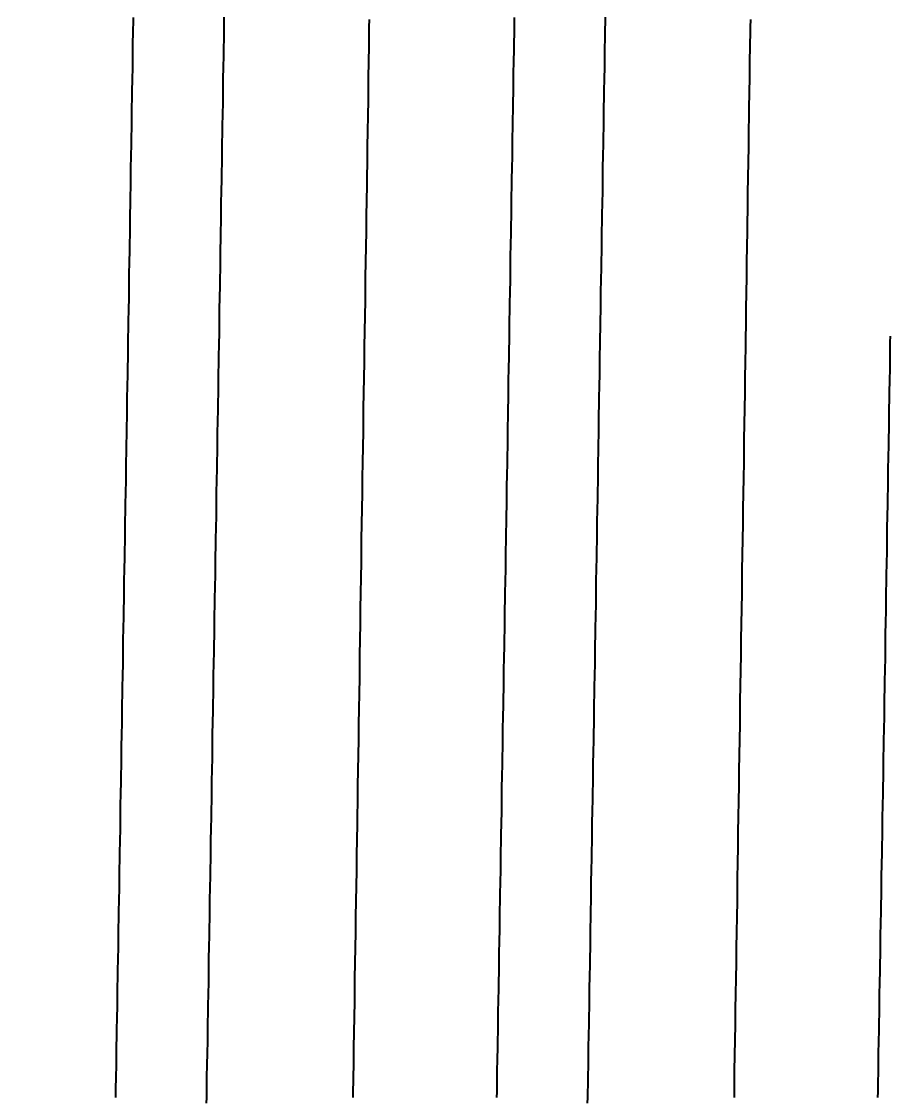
# Model space of a CAD drawing. Header units: millimetres. Extents: x 0 to 3800, y -67 to 2530.
# Drawn here: x 2218.597 to 2222.108, y 1558.286 to 1562.635 of the extents above; entities that cross this region are included whole.
import ezdxf

# ---------------------------------------------------------------- set-up
doc = ezdxf.new("R2010")
doc.units = ezdxf.units.MM
doc.layers.add('내부선 및 부속', color=4, linetype='Continuous')
doc.layers.add('치수선', color=7, linetype='Continuous')
doc.styles.add('____', font='')
doc.styles.get('____').set_extended_font_data('굴림')
doc.dimstyles.new('MSADIM', dxfattribs={"dimtxt": 33, "dimasz": 17, "dimexe": 10, "dimexo": 7.5, "dimgap": 10, "dimtad": 0, "dimtih": 1, "dimtoh": 1, "dimdec": 0, "dimzin": 1, "dimdsep": 46, "dimtxsty": '____', "dimcen": 11.25, "dimadec": 0, "dimazin": 0, "dimtfac": 1, "dimtdec": 0, "dimtix": 1, "dimtmove": 0, "dimatfit": 3, "dimfxl": 1, "dimtolj": 1, "dimtzin": 1, "dimarcsym": 0})

# ---------------------------------------------------------------- blocks, each defined once
blk = doc.blocks.new('*D47')
at = {"layer": '치수선', "color": 0, "linetype": 'Continuous', "lineweight": -2, "transparency": 16777216}
for p, q in [((2249.9547, 1877.9392), (2082.4547, 1877.9392)), ((2092.4547, 1860.9392), (2092.4547, 1705.7554)), ((2092.4547, 1504.9392), (2092.4547, 1660.123)), ((2249.9547, 1487.9392), (2082.4547, 1487.9392))]:
    blk.add_line(p, q, dxfattribs=at)
at = {"layer": '치수선', "color": 0, "linetype": 'Continuous', "transparency": 16777216}
for points in [[(2089.6213, 1860.9392), (2095.288, 1860.9392), (2092.4547, 1877.9392)], [(2089.6213, 1504.9392), (2095.288, 1504.9392), (2092.4547, 1487.9392)]]:
    blk.add_solid(points, dxfattribs=at)
at = {"layer": '치수선', "color": 0, "linetype": 'Continuous', "transparency": 16777216, "insert": (2092.4547, 1682.9392), "char_height": 25, "attachment_point": 5, "style": '____'}
blk.add_mtext('\\A1;390', dxfattribs=at)

msp = doc.modelspace()

# ---------------------------------------------------------------- linework, layer by layer
at = {"layer": '내부선 및 부속', "linetype": 'Continuous', "flags": 128}
for points in [[(2218.9785, 1558.2852), (2218.9785, 1558.3092), (2218.9785, 1558.3322), (2218.9795, 1558.3562), (2218.9795, 1558.3802), (2218.9805, 1558.4042), (2218.9805, 1558.4282), (2218.9805, 1558.4522), (2218.9815, 1558.4762), (2218.9815, 1558.5002), (2218.9825, 1558.5232), (2218.9825, 1558.5472), (2218.9825, 1558.5712), (2218.9835, 1558.5952), (2218.9835, 1558.6192), (2218.9845, 1558.6432), (2218.9845, 1558.6672), (2218.9845, 1558.6902), (2218.9855, 1558.7142), (2218.9855, 1558.7382), (2218.9865, 1558.7622), (2218.9865, 1558.7862), (2218.9865, 1558.8102), (2218.9875, 1558.8342), (2218.9875, 1558.8572), (2218.9885, 1558.8812), (2218.9885, 1558.9052), (2218.9885, 1558.9292), (2218.9895, 1558.9532), (2218.9895, 1558.9772), (2218.9905, 1559.0012), (2218.9905, 1559.0252), (2218.9905, 1559.0482), (2218.9915, 1559.0722), (2218.9915, 1559.0962), (2218.9925, 1559.1202), (2218.9925, 1559.1442), (2218.9925, 1559.1682), (2218.9935, 1559.1922), (2218.9935, 1559.2152), (2218.9945, 1559.2392), (2218.9945, 1559.2632), (2218.9945, 1559.2872), (2218.9955, 1559.3112), (2218.9955, 1559.3352), (2218.9965, 1559.3592), (2218.9965, 1559.3832), (2218.9965, 1559.4062), (2218.9975, 1559.4302), (2218.9975, 1559.4542), (2218.9975, 1559.4782), (2218.9985, 1559.5022), (2218.9985, 1559.5262), (2218.9995, 1559.5502), (2218.9995, 1559.5732), (2218.9995, 1559.5972), (2219.0005, 1559.6212), (2219.0005, 1559.6212), (2219.0005, 1559.6452), (2219.0015, 1559.6692), (2219.0015, 1559.6932), (2219.0015, 1559.7172), (2219.0025, 1559.7402), (2219.0025, 1559.7642), (2219.0035, 1559.7882), (2219.0035, 1559.8122), (2219.0035, 1559.8362), (2219.0045, 1559.8602), (2219.0045, 1559.8842), (2219.0055, 1559.9082), (2219.0055, 1559.9312), (2219.0055, 1559.9552), (2219.0065, 1559.9792), (2219.0065, 1560.0032), (2219.0075, 1560.0272), (2219.0075, 1560.0512), (2219.0075, 1560.0752), (2219.0085, 1560.0982), (2219.0085, 1560.1222), (2219.0085, 1560.1462), (2219.0095, 1560.1702), (2219.0095, 1560.1942), (2219.0105, 1560.2182), (2219.0105, 1560.2422), (2219.0105, 1560.2662), (2219.0115, 1560.2892), (2219.0115, 1560.3132), (2219.0125, 1560.3372), (2219.0125, 1560.3612), (2219.0125, 1560.3852), (2219.0135, 1560.4092), (2219.0135, 1560.4332), (2219.0145, 1560.4562), (2219.0145, 1560.4802), (2219.0145, 1560.5042), (2219.0155, 1560.5282), (2219.0155, 1560.5522), (2219.0155, 1560.5762), (2219.0165, 1560.6002), (2219.0165, 1560.6232), (2219.0175, 1560.6472), (2219.0175, 1560.6712), (2219.0175, 1560.6952), (2219.0185, 1560.7192), (2219.0185, 1560.7432), (2219.0195, 1560.7672), (2219.0195, 1560.7912), (2219.0195, 1560.8142), (2219.0205, 1560.8382), (2219.0205, 1560.8622), (2219.0215, 1560.8862), (2219.0215, 1560.9102), (2219.0215, 1560.9342), (2219.0225, 1560.9582), (2219.0225, 1560.9812), (2219.0225, 1561.0052), (2219.0235, 1561.0292), (2219.0235, 1561.0532), (2219.0245, 1561.0772), (2219.0245, 1561.1012), (2219.0245, 1561.1252), (2219.0255, 1561.1492), (2219.0255, 1561.1722), (2219.0265, 1561.1962), (2219.0265, 1561.2202), (2219.0265, 1561.2442), (2219.0275, 1561.2682), (2219.0275, 1561.2922), (2219.0275, 1561.3162), (2219.0285, 1561.3392), (2219.0285, 1561.3632), (2219.0295, 1561.3872), (2219.0295, 1561.4112), (2219.0295, 1561.4352), (2219.0305, 1561.4592), (2219.0305, 1561.4832), (2219.0315, 1561.5062), (2219.0315, 1561.5302), (2219.0315, 1561.5542), (2219.0325, 1561.5782), (2219.0325, 1561.6022), (2219.0325, 1561.6262), (2219.0335, 1561.6502), (2219.0335, 1561.6742), (2219.0345, 1561.6972), (2219.0345, 1561.7212), (2219.0345, 1561.7452), (2219.0355, 1561.7692), (2219.0355, 1561.7932), (2219.0365, 1561.8172), (2219.0365, 1561.8412), (2219.0365, 1561.8642), (2219.0375, 1561.8882), (2219.0375, 1561.9122), (2219.0375, 1561.9362), (2219.0385, 1561.9602), (2219.0385, 1561.9842), (2219.0395, 1562.0082), (2219.0395, 1562.0082), (2219.0395, 1562.0322), (2219.0395, 1562.0552), (2219.0405, 1562.0792), (2219.0405, 1562.1032), (2219.0415, 1562.1272), (2219.0415, 1562.1512), (2219.0415, 1562.1752), (2219.0425, 1562.1992), (2219.0425, 1562.2222), (2219.0425, 1562.2462), (2219.0435, 1562.2702), (2219.0435, 1562.2942), (2219.0445, 1562.3182), (2219.0445, 1562.3422), (2219.0445, 1562.3662), (2219.0455, 1562.3892), (2219.0455, 1562.4132), (2219.0465, 1562.4372), (2219.0465, 1562.4612), (2219.0465, 1562.4852), (2219.0475, 1562.5092), (2219.0475, 1562.5332), (2219.0475, 1562.5572), (2219.0485, 1562.5802), (2219.0485, 1562.6042), (2219.0495, 1562.6282), (2219.0495, 1562.6522)], [(2219.3445, 1558.2622), (2219.3455, 1558.2862), (2219.3455, 1558.3102), (2219.3465, 1558.3342), (2219.3465, 1558.3582), (2219.3465, 1558.3812), (2219.3475, 1558.4052), (2219.3475, 1558.4292), (2219.3485, 1558.4532), (2219.3485, 1558.4772), (2219.3495, 1558.5012), (2219.3495, 1558.5252), (2219.3495, 1558.5482), (2219.3505, 1558.5722), (2219.3505, 1558.5962), (2219.3515, 1558.6202), (2219.3515, 1558.6442), (2219.3515, 1558.6682), (2219.3525, 1558.6922), (2219.3525, 1558.7162), (2219.3535, 1558.7392), (2219.3535, 1558.7632), (2219.3535, 1558.7872), (2219.3545, 1558.8112), (2219.3545, 1558.8352), (2219.3545, 1558.8592), (2219.3555, 1558.8832), (2219.3555, 1558.9062), (2219.3565, 1558.9302), (2219.3565, 1558.9542), (2219.3565, 1558.9782), (2219.3575, 1559.0022), (2219.3575, 1559.0262), (2219.3585, 1559.0502), (2219.3585, 1559.0742), (2219.3585, 1559.0972), (2219.3595, 1559.1212), (2219.3595, 1559.1452), (2219.3605, 1559.1692), (2219.3605, 1559.1932), (2219.3605, 1559.2172), (2219.3615, 1559.2412), (2219.3615, 1559.2642), (2219.3625, 1559.2882), (2219.3625, 1559.3122), (2219.3625, 1559.3362), (2219.3635, 1559.3602), (2219.3635, 1559.3842), (2219.3645, 1559.4082), (2219.3645, 1559.4312), (2219.3645, 1559.4552), (2219.3655, 1559.4792), (2219.3655, 1559.5032), (2219.3665, 1559.5272), (2219.3665, 1559.5512), (2219.3665, 1559.5752), (2219.3675, 1559.5992), (2219.3675, 1559.5992), (2219.3675, 1559.6222), (2219.3685, 1559.6462), (2219.3685, 1559.6702), (2219.3685, 1559.6942), (2219.3695, 1559.7182), (2219.3695, 1559.7422), (2219.3695, 1559.7662), (2219.3705, 1559.7892), (2219.3705, 1559.8132), (2219.3715, 1559.8372), (2219.3715, 1559.8612), (2219.3715, 1559.8852), (2219.3725, 1559.9092), (2219.3725, 1559.9332), (2219.3735, 1559.9572), (2219.3735, 1559.9802), (2219.3735, 1560.0042), (2219.3745, 1560.0282), (2219.3745, 1560.0522), (2219.3755, 1560.0762), (2219.3755, 1560.1002), (2219.3755, 1560.1242), (2219.3765, 1560.1472), (2219.3765, 1560.1712), (2219.3775, 1560.1952), (2219.3775, 1560.2192), (2219.3775, 1560.2432), (2219.3785, 1560.2672), (2219.3785, 1560.2912), (2219.3785, 1560.3142), (2219.3795, 1560.3382), (2219.3795, 1560.3622), (2219.3805, 1560.3862), (2219.3805, 1560.4102), (2219.3805, 1560.4342), (2219.3815, 1560.4582), (2219.3815, 1560.4822), (2219.3825, 1560.5052), (2219.3825, 1560.5292), (2219.3825, 1560.5532), (2219.3835, 1560.5772), (2219.3835, 1560.6012), (2219.3845, 1560.6252), (2219.3845, 1560.6492), (2219.3845, 1560.6722), (2219.3855, 1560.6962), (2219.3855, 1560.7202), (2219.3855, 1560.7442), (2219.3865, 1560.7682), (2219.3865, 1560.7922), (2219.3875, 1560.8162), (2219.3875, 1560.8402), (2219.3875, 1560.8632), (2219.3885, 1560.8872), (2219.3885, 1560.9112), (2219.3895, 1560.9352), (2219.3895, 1560.9592), (2219.3895, 1560.9832), (2219.3905, 1561.0072), (2219.3905, 1561.0302), (2219.3915, 1561.0542), (2219.3915, 1561.0782), (2219.3915, 1561.1022), (2219.3925, 1561.1262), (2219.3925, 1561.1502), (2219.3925, 1561.1742), (2219.3935, 1561.1972), (2219.3935, 1561.2212), (2219.3945, 1561.2452), (2219.3945, 1561.2692), (2219.3945, 1561.2932), (2219.3955, 1561.3172), (2219.3955, 1561.3412), (2219.3965, 1561.3652), (2219.3965, 1561.3882), (2219.3965, 1561.4122), (2219.3975, 1561.4362), (2219.3975, 1561.4602), (2219.3975, 1561.4842), (2219.3985, 1561.5082), (2219.3985, 1561.5322), (2219.3995, 1561.5552), (2219.3995, 1561.5792), (2219.3995, 1561.6032), (2219.4005, 1561.6272), (2219.4005, 1561.6512), (2219.4015, 1561.6752), (2219.4015, 1561.6992), (2219.4015, 1561.7232), (2219.4025, 1561.7462), (2219.4025, 1561.7702), (2219.4025, 1561.7942), (2219.4035, 1561.8182), (2219.4035, 1561.8422), (2219.4045, 1561.8662), (2219.4045, 1561.8902), (2219.4045, 1561.9132), (2219.4055, 1561.9372), (2219.4055, 1561.9612), (2219.4065, 1561.9852), (2219.4065, 1561.9852), (2219.4065, 1562.0092), (2219.4065, 1562.0332), (2219.4075, 1562.0572), (2219.4075, 1562.0802), (2219.4075, 1562.1042), (2219.4085, 1562.1282), (2219.4085, 1562.1522), (2219.4095, 1562.1762), (2219.4095, 1562.2002), (2219.4095, 1562.2242), (2219.4105, 1562.2482), (2219.4105, 1562.2712), (2219.4115, 1562.2952), (2219.4115, 1562.3192), (2219.4115, 1562.3432), (2219.4125, 1562.3672), (2219.4125, 1562.3912), (2219.4125, 1562.4152), (2219.4135, 1562.4382), (2219.4135, 1562.4622), (2219.4145, 1562.4862), (2219.4145, 1562.5102), (2219.4145, 1562.5342), (2219.4155, 1562.5582), (2219.4155, 1562.5822), (2219.4165, 1562.6062), (2219.4165, 1562.6292), (2219.4165, 1562.6532)], [(2219.9375, 1558.2852), (2219.9375, 1558.3162), (2219.9385, 1558.3472), (2219.9385, 1558.3782), (2219.9395, 1558.4092), (2219.9395, 1558.4402), (2219.9405, 1558.4712), (2219.9405, 1558.5022), (2219.9415, 1558.5342), (2219.9415, 1558.5652), (2219.9425, 1558.5962), (2219.9425, 1558.6272), (2219.9435, 1558.6582), (2219.9435, 1558.6892), (2219.9435, 1558.7202), (2219.9445, 1558.7522), (2219.9445, 1558.7832), (2219.9455, 1558.8142), (2219.9455, 1558.8452), (2219.9465, 1558.8762), (2219.9465, 1558.9072), (2219.9475, 1558.9382), (2219.9475, 1558.9692), (2219.9475, 1558.9692), (2219.9485, 1559.0012), (2219.9485, 1559.0322), (2219.9495, 1559.0632), (2219.9495, 1559.0942), (2219.9505, 1559.1252), (2219.9505, 1559.1562), (2219.9515, 1559.1872), (2219.9515, 1559.2192), (2219.9525, 1559.2502), (2219.9525, 1559.2812), (2219.9535, 1559.3122), (2219.9535, 1559.3432), (2219.9545, 1559.3742), (2219.9545, 1559.4052), (2219.9545, 1559.4362), (2219.9555, 1559.4682), (2219.9555, 1559.4992), (2219.9565, 1559.5302), (2219.9565, 1559.5612), (2219.9575, 1559.5922), (2219.9575, 1559.6232), (2219.9585, 1559.6542), (2219.9585, 1559.6862), (2219.9595, 1559.7172), (2219.9595, 1559.7482), (2219.9605, 1559.7792), (2219.9605, 1559.8102), (2219.9615, 1559.8412), (2219.9615, 1559.8722), (2219.9625, 1559.9042), (2219.9625, 1559.9352), (2219.9635, 1559.9662), (2219.9635, 1559.9972), (2219.9635, 1560.0282), (2219.9645, 1560.0592), (2219.9645, 1560.0902), (2219.9655, 1560.1212), (2219.9655, 1560.1532), (2219.9665, 1560.1842), (2219.9665, 1560.2152), (2219.9675, 1560.2462), (2219.9675, 1560.2772), (2219.9685, 1560.3082), (2219.9685, 1560.3392), (2219.9695, 1560.3712), (2219.9695, 1560.4022), (2219.9705, 1560.4332), (2219.9705, 1560.4642), (2219.9715, 1560.4952), (2219.9715, 1560.5262), (2219.9715, 1560.5572), (2219.9725, 1560.5882), (2219.9725, 1560.6202), (2219.9735, 1560.6512), (2219.9735, 1560.6822), (2219.9745, 1560.7132), (2219.9745, 1560.7442), (2219.9755, 1560.7752), (2219.9755, 1560.8062), (2219.9765, 1560.8382), (2219.9765, 1560.8692), (2219.9775, 1560.9002), (2219.9775, 1560.9312), (2219.9785, 1560.9622), (2219.9785, 1560.9932), (2219.9795, 1561.0242), (2219.9795, 1561.0552), (2219.9795, 1561.0872), (2219.9805, 1561.1182), (2219.9805, 1561.1492), (2219.9815, 1561.1802), (2219.9815, 1561.2112), (2219.9825, 1561.2422), (2219.9825, 1561.2732), (2219.9835, 1561.3052), (2219.9835, 1561.3362), (2219.9845, 1561.3672), (2219.9845, 1561.3982), (2219.9855, 1561.4292), (2219.9855, 1561.4602), (2219.9865, 1561.4912), (2219.9865, 1561.5222), (2219.9865, 1561.5542), (2219.9875, 1561.5852), (2219.9875, 1561.6162), (2219.9885, 1561.6472), (2219.9885, 1561.6782), (2219.9895, 1561.7092), (2219.9895, 1561.7402), (2219.9905, 1561.7722), (2219.9905, 1561.8032), (2219.9915, 1561.8342), (2219.9915, 1561.8652), (2219.9925, 1561.8962), (2219.9925, 1561.9272), (2219.9935, 1561.9582), (2219.9935, 1561.9892), (2219.9935, 1562.0212), (2219.9945, 1562.0522), (2219.9945, 1562.0832), (2219.9945, 1562.0832), (2219.9955, 1562.1142), (2219.9955, 1562.1452), (2219.9965, 1562.1762), (2219.9965, 1562.2072), (2219.9975, 1562.2392), (2219.9975, 1562.2702), (2219.9985, 1562.3012), (2219.9985, 1562.3322), (2219.9995, 1562.3632), (2219.9995, 1562.3942), (2219.9995, 1562.4252), (2220.0005, 1562.4562), (2220.0005, 1562.4882), (2220.0015, 1562.5192), (2220.0015, 1562.5502), (2220.0025, 1562.5812), (2220.0025, 1562.6122), (2220.0035, 1562.6432)], [(2220.5175, 1558.2852), (2220.5185, 1558.3092), (2220.5185, 1558.3322), (2220.5195, 1558.3562), (2220.5195, 1558.3802), (2220.5195, 1558.4042), (2220.5205, 1558.4282), (2220.5205, 1558.4522), (2220.5215, 1558.4762), (2220.5215, 1558.5002), (2220.5215, 1558.5232), (2220.5225, 1558.5472), (2220.5225, 1558.5712), (2220.5235, 1558.5952), (2220.5235, 1558.6192), (2220.5235, 1558.6432), (2220.5245, 1558.6672), (2220.5245, 1558.6902), (2220.5255, 1558.7142), (2220.5255, 1558.7382), (2220.5255, 1558.7622), (2220.5265, 1558.7862), (2220.5265, 1558.8102), (2220.5275, 1558.8342), (2220.5275, 1558.8572), (2220.5275, 1558.8812), (2220.5285, 1558.9052), (2220.5285, 1558.9292), (2220.5295, 1558.9532), (2220.5295, 1558.9772), (2220.5295, 1559.0012), (2220.5305, 1559.0252), (2220.5305, 1559.0482), (2220.5315, 1559.0722), (2220.5315, 1559.0962), (2220.5315, 1559.1202), (2220.5325, 1559.1442), (2220.5325, 1559.1682), (2220.5335, 1559.1922), (2220.5335, 1559.2152), (2220.5335, 1559.2392), (2220.5345, 1559.2632), (2220.5345, 1559.2872), (2220.5355, 1559.3112), (2220.5355, 1559.3352), (2220.5355, 1559.3592), (2220.5365, 1559.3832), (2220.5365, 1559.4062), (2220.5375, 1559.4302), (2220.5375, 1559.4542), (2220.5375, 1559.4782), (2220.5385, 1559.5022), (2220.5385, 1559.5262), (2220.5385, 1559.5502), (2220.5395, 1559.5732), (2220.5395, 1559.5972), (2220.5405, 1559.6212), (2220.5405, 1559.6212), (2220.5405, 1559.6452), (2220.5405, 1559.6692), (2220.5415, 1559.6932), (2220.5415, 1559.7172), (2220.5425, 1559.7402), (2220.5425, 1559.7642), (2220.5425, 1559.7882), (2220.5435, 1559.8122), (2220.5435, 1559.8362), (2220.5445, 1559.8602), (2220.5445, 1559.8842), (2220.5445, 1559.9082), (2220.5455, 1559.9312), (2220.5455, 1559.9552), (2220.5465, 1559.9792), (2220.5465, 1560.0032), (2220.5465, 1560.0272), (2220.5475, 1560.0512), (2220.5475, 1560.0752), (2220.5485, 1560.0982), (2220.5485, 1560.1222), (2220.5485, 1560.1462), (2220.5495, 1560.1702), (2220.5495, 1560.1942), (2220.5495, 1560.2182), (2220.5505, 1560.2422), (2220.5505, 1560.2662), (2220.5515, 1560.2892), (2220.5515, 1560.3132), (2220.5515, 1560.3372), (2220.5525, 1560.3612), (2220.5525, 1560.3852), (2220.5535, 1560.4092), (2220.5535, 1560.4332), (2220.5535, 1560.4562), (2220.5545, 1560.4802), (2220.5545, 1560.5042), (2220.5555, 1560.5282), (2220.5555, 1560.5522), (2220.5555, 1560.5762), (2220.5565, 1560.6002), (2220.5565, 1560.6232), (2220.5565, 1560.6472), (2220.5575, 1560.6712), (2220.5575, 1560.6952), (2220.5585, 1560.7192), (2220.5585, 1560.7432), (2220.5585, 1560.7672), (2220.5595, 1560.7912), (2220.5595, 1560.8142), (2220.5605, 1560.8382), (2220.5605, 1560.8622), (2220.5605, 1560.8862), (2220.5615, 1560.9102), (2220.5615, 1560.9342), (2220.5615, 1560.9582), (2220.5625, 1560.9812), (2220.5625, 1561.0052), (2220.5635, 1561.0292), (2220.5635, 1561.0532), (2220.5635, 1561.0772), (2220.5645, 1561.1012), (2220.5645, 1561.1252), (2220.5655, 1561.1492), (2220.5655, 1561.1722), (2220.5655, 1561.1962), (2220.5665, 1561.2202), (2220.5665, 1561.2442), (2220.5675, 1561.2682), (2220.5675, 1561.2922), (2220.5675, 1561.3162), (2220.5685, 1561.3392), (2220.5685, 1561.3632), (2220.5685, 1561.3872), (2220.5695, 1561.4112), (2220.5695, 1561.4352), (2220.5705, 1561.4592), (2220.5705, 1561.4832), (2220.5705, 1561.5062), (2220.5715, 1561.5302), (2220.5715, 1561.5542), (2220.5725, 1561.5782), (2220.5725, 1561.6022), (2220.5725, 1561.6262), (2220.5735, 1561.6502), (2220.5735, 1561.6742), (2220.5735, 1561.6972), (2220.5745, 1561.7212), (2220.5745, 1561.7452), (2220.5755, 1561.7692), (2220.5755, 1561.7932), (2220.5755, 1561.8172), (2220.5765, 1561.8412), (2220.5765, 1561.8642), (2220.5775, 1561.8882), (2220.5775, 1561.9122), (2220.5775, 1561.9362), (2220.5785, 1561.9602), (2220.5785, 1561.9842), (2220.5785, 1562.0082), (2220.5785, 1562.0082), (2220.5795, 1562.0322), (2220.5795, 1562.0552), (2220.5805, 1562.0792), (2220.5805, 1562.1032), (2220.5805, 1562.1272), (2220.5815, 1562.1512), (2220.5815, 1562.1752), (2220.5825, 1562.1992), (2220.5825, 1562.2222), (2220.5825, 1562.2462), (2220.5835, 1562.2702), (2220.5835, 1562.2942), (2220.5835, 1562.3182), (2220.5845, 1562.3422), (2220.5845, 1562.3662), (2220.5855, 1562.3892), (2220.5855, 1562.4132), (2220.5855, 1562.4372), (2220.5865, 1562.4612), (2220.5865, 1562.4852), (2220.5875, 1562.5092), (2220.5875, 1562.5332), (2220.5875, 1562.5572), (2220.5885, 1562.5802), (2220.5885, 1562.6042), (2220.5885, 1562.6282), (2220.5895, 1562.6522)], [(2220.8845, 1558.2622), (2220.8855, 1558.2862), (2220.8855, 1558.3102), (2220.8865, 1558.3342), (2220.8865, 1558.3582), (2220.8865, 1558.3812), (2220.8875, 1558.4052), (2220.8875, 1558.4292), (2220.8885, 1558.4532), (2220.8885, 1558.4772), (2220.8885, 1558.5012), (2220.8895, 1558.5252), (2220.8895, 1558.5482), (2220.8905, 1558.5722), (2220.8905, 1558.5962), (2220.8905, 1558.6202), (2220.8915, 1558.6442), (2220.8915, 1558.6682), (2220.8925, 1558.6922), (2220.8925, 1558.7162), (2220.8925, 1558.7392), (2220.8935, 1558.7632), (2220.8935, 1558.7872), (2220.8945, 1558.8112), (2220.8945, 1558.8352), (2220.8945, 1558.8592), (2220.8955, 1558.8832), (2220.8955, 1558.9062), (2220.8965, 1558.9302), (2220.8965, 1558.9542), (2220.8965, 1558.9782), (2220.8975, 1559.0022), (2220.8975, 1559.0262), (2220.8975, 1559.0502), (2220.8985, 1559.0742), (2220.8985, 1559.0972), (2220.8995, 1559.1212), (2220.8995, 1559.1452), (2220.8995, 1559.1692), (2220.9005, 1559.1932), (2220.9005, 1559.2172), (2220.9015, 1559.2412), (2220.9015, 1559.2642), (2220.9015, 1559.2882), (2220.9025, 1559.3122), (2220.9025, 1559.3362), (2220.9035, 1559.3602), (2220.9035, 1559.3842), (2220.9035, 1559.4082), (2220.9045, 1559.4312), (2220.9045, 1559.4552), (2220.9055, 1559.4792), (2220.9055, 1559.5032), (2220.9055, 1559.5272), (2220.9065, 1559.5512), (2220.9065, 1559.5752), (2220.9075, 1559.5992), (2220.9075, 1559.5992), (2220.9075, 1559.6222), (2220.9075, 1559.6462), (2220.9085, 1559.6702), (2220.9085, 1559.6942), (2220.9095, 1559.7182), (2220.9095, 1559.7422), (2220.9095, 1559.7662), (2220.9105, 1559.7892), (2220.9105, 1559.8132), (2220.9105, 1559.8372), (2220.9115, 1559.8612), (2220.9115, 1559.8852), (2220.9125, 1559.9092), (2220.9125, 1559.9332), (2220.9125, 1559.9572), (2220.9135, 1559.9802), (2220.9135, 1560.0042), (2220.9145, 1560.0282), (2220.9145, 1560.0522), (2220.9145, 1560.0762), (2220.9155, 1560.1002), (2220.9155, 1560.1242), (2220.9165, 1560.1472), (2220.9165, 1560.1712), (2220.9165, 1560.1952), (2220.9175, 1560.2192), (2220.9175, 1560.2432), (2220.9185, 1560.2672), (2220.9185, 1560.2912), (2220.9185, 1560.3142), (2220.9195, 1560.3382), (2220.9195, 1560.3622), (2220.9195, 1560.3862), (2220.9205, 1560.4102), (2220.9205, 1560.4342), (2220.9215, 1560.4582), (2220.9215, 1560.4822), (2220.9215, 1560.5052), (2220.9225, 1560.5292), (2220.9225, 1560.5532), (2220.9235, 1560.5772), (2220.9235, 1560.6012), (2220.9235, 1560.6252), (2220.9245, 1560.6492), (2220.9245, 1560.6722), (2220.9255, 1560.6962), (2220.9255, 1560.7202), (2220.9255, 1560.7442), (2220.9265, 1560.7682), (2220.9265, 1560.7922), (2220.9265, 1560.8162), (2220.9275, 1560.8402), (2220.9275, 1560.8632), (2220.9285, 1560.8872), (2220.9285, 1560.9112), (2220.9285, 1560.9352), (2220.9295, 1560.9592), (2220.9295, 1560.9832), (2220.9305, 1561.0072), (2220.9305, 1561.0302), (2220.9305, 1561.0542), (2220.9315, 1561.0782), (2220.9315, 1561.1022), (2220.9315, 1561.1262), (2220.9325, 1561.1502), (2220.9325, 1561.1742), (2220.9335, 1561.1972), (2220.9335, 1561.2212), (2220.9335, 1561.2452), (2220.9345, 1561.2692), (2220.9345, 1561.2932), (2220.9355, 1561.3172), (2220.9355, 1561.3412), (2220.9355, 1561.3652), (2220.9365, 1561.3882), (2220.9365, 1561.4122), (2220.9365, 1561.4362), (2220.9375, 1561.4602), (2220.9375, 1561.4842), (2220.9385, 1561.5082), (2220.9385, 1561.5322), (2220.9385, 1561.5552), (2220.9395, 1561.5792), (2220.9395, 1561.6032), (2220.9405, 1561.6272), (2220.9405, 1561.6512), (2220.9405, 1561.6752), (2220.9415, 1561.6992), (2220.9415, 1561.7232), (2220.9425, 1561.7462), (2220.9425, 1561.7702), (2220.9425, 1561.7942), (2220.9435, 1561.8182), (2220.9435, 1561.8422), (2220.9435, 1561.8662), (2220.9445, 1561.8902), (2220.9445, 1561.9132), (2220.9455, 1561.9372), (2220.9455, 1561.9612), (2220.9455, 1561.9852), (2220.9455, 1561.9852), (2220.9465, 1562.0092), (2220.9465, 1562.0332), (2220.9465, 1562.0572), (2220.9475, 1562.0802), (2220.9475, 1562.1042), (2220.9485, 1562.1282), (2220.9485, 1562.1522), (2220.9485, 1562.1762), (2220.9495, 1562.2002), (2220.9495, 1562.2242), (2220.9505, 1562.2482), (2220.9505, 1562.2712), (2220.9505, 1562.2952), (2220.9515, 1562.3192), (2220.9515, 1562.3432), (2220.9515, 1562.3672), (2220.9525, 1562.3912), (2220.9525, 1562.4152), (2220.9535, 1562.4382), (2220.9535, 1562.4622), (2220.9535, 1562.4862), (2220.9545, 1562.5102), (2220.9545, 1562.5342), (2220.9555, 1562.5582), (2220.9555, 1562.5822), (2220.9555, 1562.6062), (2220.9565, 1562.6292), (2220.9565, 1562.6532)], [(2221.4775, 1558.2852), (2221.4775, 1558.3162), (2221.4785, 1558.3472), (2221.4785, 1558.3782), (2221.4785, 1558.4092), (2221.4795, 1558.4402), (2221.4795, 1558.4712), (2221.4805, 1558.5022), (2221.4805, 1558.5342), (2221.4815, 1558.5652), (2221.4815, 1558.5962), (2221.4825, 1558.6272), (2221.4825, 1558.6582), (2221.4835, 1558.6892), (2221.4835, 1558.7202), (2221.4845, 1558.7522), (2221.4845, 1558.7832), (2221.4855, 1558.8142), (2221.4855, 1558.8452), (2221.4865, 1558.8762), (2221.4865, 1558.9072), (2221.4875, 1558.9382), (2221.4875, 1558.9692), (2221.4875, 1558.9692), (2221.4885, 1559.0012), (2221.4885, 1559.0322), (2221.4895, 1559.0632), (2221.4895, 1559.0942), (2221.4905, 1559.1252), (2221.4905, 1559.1562), (2221.4905, 1559.1872), (2221.4915, 1559.2192), (2221.4915, 1559.2502), (2221.4925, 1559.2812), (2221.4925, 1559.3122), (2221.4935, 1559.3432), (2221.4935, 1559.3742), (2221.4945, 1559.4052), (2221.4945, 1559.4362), (2221.4955, 1559.4682), (2221.4955, 1559.4992), (2221.4965, 1559.5302), (2221.4965, 1559.5612), (2221.4975, 1559.5922), (2221.4975, 1559.6232), (2221.4985, 1559.6542), (2221.4985, 1559.6862), (2221.4995, 1559.7172), (2221.4995, 1559.7482), (2221.5005, 1559.7792), (2221.5005, 1559.8102), (2221.5005, 1559.8412), (2221.5015, 1559.8722), (2221.5015, 1559.9042), (2221.5025, 1559.9352), (2221.5025, 1559.9662), (2221.5035, 1559.9972), (2221.5035, 1560.0282), (2221.5045, 1560.0592), (2221.5045, 1560.0902), (2221.5055, 1560.1212), (2221.5055, 1560.1532), (2221.5065, 1560.1842), (2221.5065, 1560.2152), (2221.5075, 1560.2462), (2221.5075, 1560.2772), (2221.5085, 1560.3082), (2221.5085, 1560.3392), (2221.5085, 1560.3712), (2221.5095, 1560.4022), (2221.5095, 1560.4332), (2221.5105, 1560.4642), (2221.5105, 1560.4952), (2221.5115, 1560.5262), (2221.5115, 1560.5572), (2221.5125, 1560.5882), (2221.5125, 1560.6202), (2221.5135, 1560.6512), (2221.5135, 1560.6822), (2221.5145, 1560.7132), (2221.5145, 1560.7442), (2221.5155, 1560.7752), (2221.5155, 1560.8062), (2221.5165, 1560.8382), (2221.5165, 1560.8692), (2221.5165, 1560.9002), (2221.5175, 1560.9312), (2221.5175, 1560.9622), (2221.5185, 1560.9932), (2221.5185, 1561.0242), (2221.5195, 1561.0552), (2221.5195, 1561.0872), (2221.5205, 1561.1182), (2221.5205, 1561.1492), (2221.5215, 1561.1802), (2221.5215, 1561.2112), (2221.5225, 1561.2422), (2221.5225, 1561.2732), (2221.5235, 1561.3052), (2221.5235, 1561.3362), (2221.5235, 1561.3672), (2221.5245, 1561.3982), (2221.5245, 1561.4292), (2221.5255, 1561.4602), (2221.5255, 1561.4912), (2221.5265, 1561.5222), (2221.5265, 1561.5542), (2221.5275, 1561.5852), (2221.5275, 1561.6162), (2221.5285, 1561.6472), (2221.5285, 1561.6782), (2221.5295, 1561.7092), (2221.5295, 1561.7402), (2221.5305, 1561.7722), (2221.5305, 1561.8032), (2221.5305, 1561.8342), (2221.5315, 1561.8652), (2221.5315, 1561.8962), (2221.5325, 1561.9272), (2221.5325, 1561.9582), (2221.5335, 1561.9892), (2221.5335, 1562.0212), (2221.5345, 1562.0522), (2221.5345, 1562.0832), (2221.5345, 1562.0832), (2221.5355, 1562.1142), (2221.5355, 1562.1452), (2221.5365, 1562.1762), (2221.5365, 1562.2072), (2221.5375, 1562.2392), (2221.5375, 1562.2702), (2221.5375, 1562.3012), (2221.5385, 1562.3322), (2221.5385, 1562.3632), (2221.5395, 1562.3942), (2221.5395, 1562.4252), (2221.5405, 1562.4562), (2221.5405, 1562.4882), (2221.5415, 1562.5192), (2221.5415, 1562.5502), (2221.5425, 1562.5812), (2221.5425, 1562.6122), (2221.5435, 1562.6432)], [(2222.0575, 1558.2852), (2222.0585, 1558.3092), (2222.0585, 1558.3322), (2222.0585, 1558.3562), (2222.0595, 1558.3802), (2222.0595, 1558.4042), (2222.0605, 1558.4282), (2222.0605, 1558.4522), (2222.0605, 1558.4762), (2222.0615, 1558.5002), (2222.0615, 1558.5232), (2222.0625, 1558.5472), (2222.0625, 1558.5712), (2222.0625, 1558.5952), (2222.0635, 1558.6192), (2222.0635, 1558.6432), (2222.0645, 1558.6672), (2222.0645, 1558.6902), (2222.0645, 1558.7142), (2222.0655, 1558.7382), (2222.0655, 1558.7622), (2222.0665, 1558.7862), (2222.0665, 1558.8102), (2222.0665, 1558.8342), (2222.0675, 1558.8572), (2222.0675, 1558.8812), (2222.0685, 1558.9052), (2222.0685, 1558.9292), (2222.0685, 1558.9532), (2222.0695, 1558.9772), (2222.0695, 1559.0012), (2222.0705, 1559.0252), (2222.0705, 1559.0482), (2222.0705, 1559.0722), (2222.0715, 1559.0962), (2222.0715, 1559.1202), (2222.0725, 1559.1442), (2222.0725, 1559.1682), (2222.0725, 1559.1922), (2222.0735, 1559.2152), (2222.0735, 1559.2392), (2222.0745, 1559.2632), (2222.0745, 1559.2872), (2222.0745, 1559.3112), (2222.0755, 1559.3352), (2222.0755, 1559.3592), (2222.0765, 1559.3832), (2222.0765, 1559.4062), (2222.0765, 1559.4302), (2222.0775, 1559.4542), (2222.0775, 1559.4782), (2222.0785, 1559.5022), (2222.0785, 1559.5262), (2222.0785, 1559.5502), (2222.0795, 1559.5732), (2222.0795, 1559.5972), (2222.0795, 1559.6212), (2222.0795, 1559.6212), (2222.0805, 1559.6452), (2222.0805, 1559.6692), (2222.0815, 1559.6932), (2222.0815, 1559.7172), (2222.0815, 1559.7402), (2222.0825, 1559.7642), (2222.0825, 1559.7882), (2222.0835, 1559.8122), (2222.0835, 1559.8362), (2222.0835, 1559.8602), (2222.0845, 1559.8842), (2222.0845, 1559.9082), (2222.0855, 1559.9312), (2222.0855, 1559.9552), (2222.0855, 1559.9792), (2222.0865, 1560.0032), (2222.0865, 1560.0272), (2222.0875, 1560.0512), (2222.0875, 1560.0752), (2222.0875, 1560.0982), (2222.0885, 1560.1222), (2222.0885, 1560.1462), (2222.0885, 1560.1702), (2222.0895, 1560.1942), (2222.0895, 1560.2182), (2222.0905, 1560.2422), (2222.0905, 1560.2662), (2222.0905, 1560.2892), (2222.0915, 1560.3132), (2222.0915, 1560.3372), (2222.0925, 1560.3612), (2222.0925, 1560.3852), (2222.0925, 1560.4092), (2222.0935, 1560.4332), (2222.0935, 1560.4562), (2222.0945, 1560.4802), (2222.0945, 1560.5042), (2222.0945, 1560.5282), (2222.0955, 1560.5522), (2222.0955, 1560.5762), (2222.0955, 1560.6002), (2222.0965, 1560.6232), (2222.0965, 1560.6472), (2222.0975, 1560.6712), (2222.0975, 1560.6952), (2222.0975, 1560.7192), (2222.0985, 1560.7432), (2222.0985, 1560.7672), (2222.0995, 1560.7912), (2222.0995, 1560.8142), (2222.0995, 1560.8382), (2222.1005, 1560.8622), (2222.1005, 1560.8862), (2222.1015, 1560.9102), (2222.1015, 1560.9342), (2222.1015, 1560.9582), (2222.1025, 1560.9812), (2222.1025, 1561.0052), (2222.1025, 1561.0292), (2222.1035, 1561.0532), (2222.1035, 1561.0772), (2222.1045, 1561.1012), (2222.1045, 1561.1252), (2222.1045, 1561.1492), (2222.1055, 1561.1722), (2222.1055, 1561.1962), (2222.1065, 1561.2202), (2222.1065, 1561.2442), (2222.1065, 1561.2682), (2222.1075, 1561.2922), (2222.1075, 1561.3162), (2222.1075, 1561.3392), (2222.1085, 1561.3632)]]:
    msp.add_lwpolyline(points, dxfattribs=at)

# ---------------------------------------------------------------- dimensions: what is measured, and where the dimension line sits
at = {"layer": '치수선', "linetype": 'Continuous'}
dim = msp.add_linear_dim(base=(2092.4547, 1487.9392), p1=(2257.4547, 1877.9392), p2=(2257.4547, 1487.9392), angle=90, dimstyle='MSADIM', override={"dimtxt": 25}, dxfattribs=at)
dim.commit()
dim.dimension.update_dxf_attribs({"geometry": '*D47', "text_midpoint": (2092.4547, 1682.9392)})

doc.saveas('drawing.dxf')
